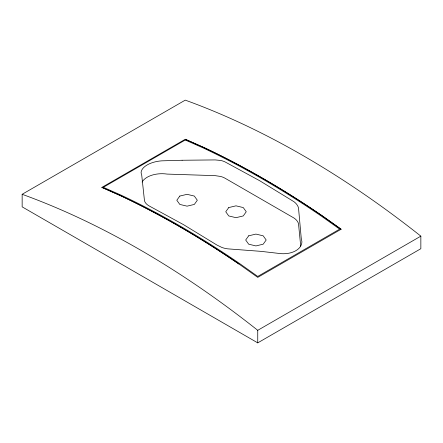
<?xml version="1.0" encoding="UTF-8"?>
<svg xmlns="http://www.w3.org/2000/svg" width="443" height="443" viewBox="0 0 443 443"><rect width="100%" height="100%" fill="white"/><g stroke="black" fill="none" stroke-linecap="round" stroke-linejoin="round"><path stroke-width="0.66" d="M22.15 194.294L185.257 100.129A910.055 525.426 60 0 1 420.85 236.147L420.85 248.706L257.743 342.871L22.15 206.853L22.15 194.294A910.055 525.426 60 0 1 257.743 330.317L420.85 236.147M101.89 187.389L185.257 139.263L204.035 147.58A904.335 522.12 60 0 1 322.332 215.879L341.11 229.241L257.743 277.373L238.965 264.028A904.335 522.12 60 0 0 120.668 195.712L101.89 187.389L120.668 195.728A910.055 525.426 60 0 1 238.965 264.028M185.257 139.263L204.035 147.597A910.055 525.426 60 0 1 322.332 215.896L341.11 229.241M300.708 246.103L298.521 223.787A19.486 11.252 0 0 0 293.991 218.034L225.127 178.274A15.594 9.004 0 0 0 220.553 176.441L215.16 175.655L167.133 174.088A20.827 12.022 0 0 0 142.087 182.067M257.743 330.317L257.743 342.871M179.819 196.061L176.812 200.247L179.819 204.428L187.068 206.161L194.316 204.428L197.318 200.247L194.316 196.061L187.068 194.327L179.819 196.061M228.749 207.568L225.747 211.754L228.749 215.94L235.997 217.674L243.246 215.94L246.253 211.754L243.246 207.568L235.997 205.834L228.749 207.568M248.684 235.82L245.682 240.006L248.684 244.187L255.932 245.926L263.181 244.187L266.188 240.006L263.181 235.82L255.932 234.087L248.684 235.82M185.252 139.999L103.335 187.295L121.393 195.291A904.335 522.12 60 0 1 239.691 263.591L257.748 276.443L339.665 229.147L321.607 216.3A904.335 522.12 60 0 0 203.309 148.001L185.252 139.999M182.095 160.25L161.784 160.842A20.738 10.51 -5.4 0 0 141.09 172.787L141.76 175.467L144.479 200.729A19.298 10.344 -3.3 0 0 149.917 206.355L183.441 224.601L216.97 245.068L221.965 247.493A19.287 11.883 3.6 0 0 227.84 248.861L260.905 251.347L281.216 253.678A20.738 13.279 6.1 0 0 301.91 241.74L301.24 238.245L298.521 208.055A19.57 12.055 3.6 0 0 293.991 201.72L259.559 180.655L225.127 161.955A15.66 8.395 -3.3 0 0 220.553 160.438L215.16 159.923L182.095 160.25"/></g></svg>
